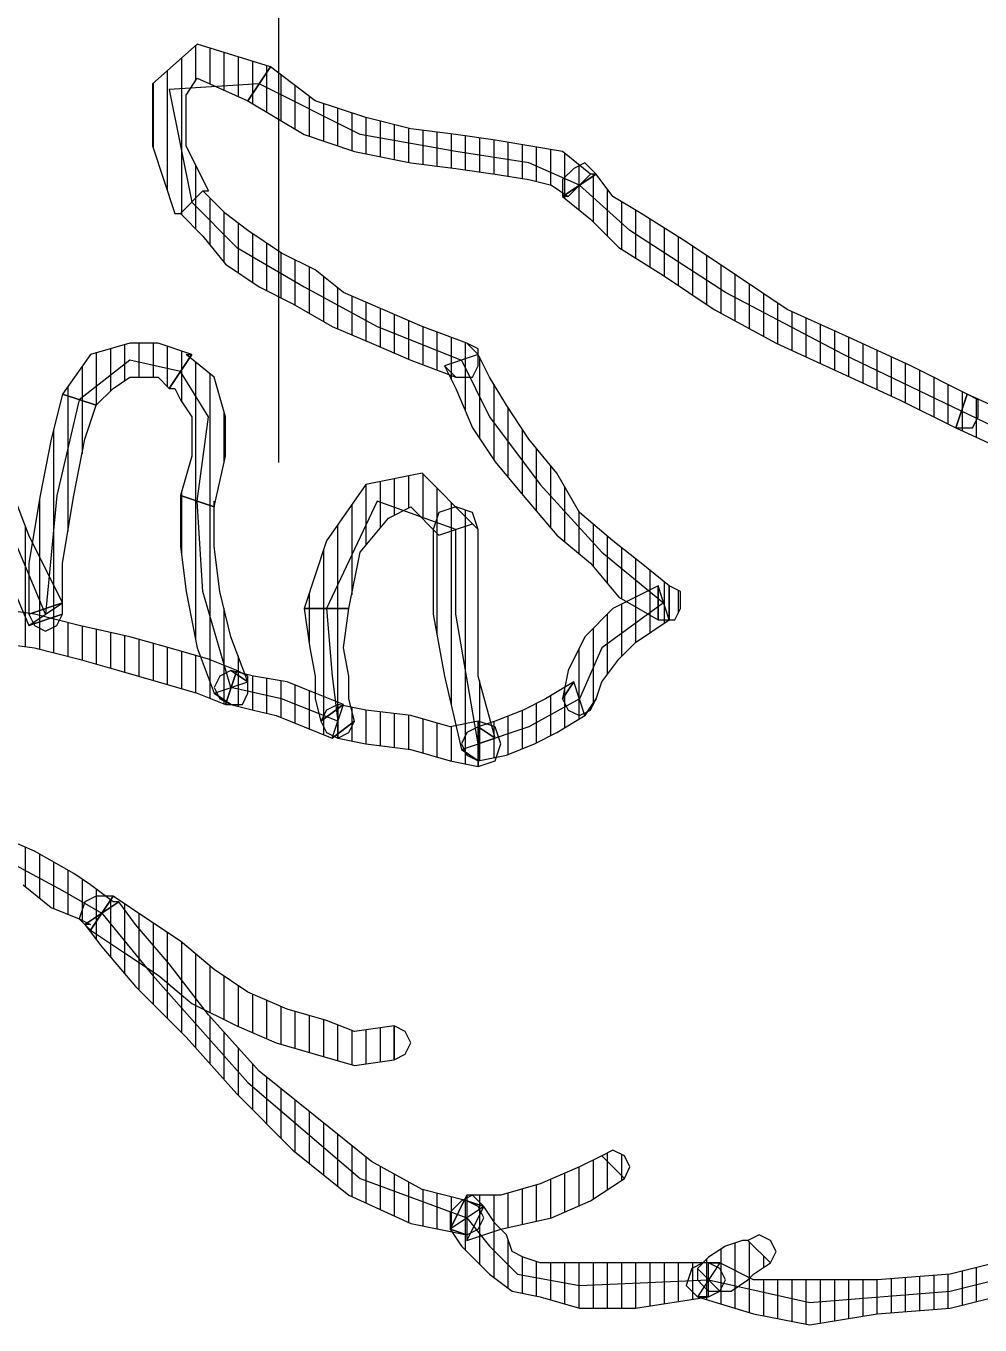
# Model space of a CAD drawing. Header units: millimetres. Extents: x 11489 to 12006, y 36725 to 37730.
# Drawn here: x 11816.78 to 11825.18, y 37433.85 to 37445.29 of the extents above; entities that cross this region are included whole.
import ezdxf

# ---------------------------------------------------------------- set-up
doc = ezdxf.new("R2010")
doc.units = ezdxf.units.MM
doc.layers.add('002 Çizgi', color=7, linetype='Continuous')
doc.layers.add('OC-Mutfak_Ekipman', color=252, linetype='Continuous')
pattern_1 = [(360, (-19413.11011, 29189.02214), (1e-16, 0.125), [25])]

# ---------------------------------------------------------------- blocks, each defined once
blk = doc.blocks.new('A$C3596506F')
at = {"layer": '002 Çizgi', "color": 7}
blk.add_line((38.151, 105.997), (38.151, 132.669), dxfattribs=at)
blk = doc.blocks.new('A$C0b4f8896')
at = {"ltscale": 30}
h = blk.add_hatch(dxfattribs=at)
h.set_pattern_fill('DC_LINES', color=256, scale=0.1, style=0)
h.set_pattern_definition(pattern_1)
edge = h.paths.add_edge_path(flags=0)
edge.add_line((45.75, 12.666), (45.998, 13.21))
edge.add_line((45.998, 13.21), (46.346, 13.902))
edge.add_line((46.346, 13.902), (46.743, 14.596))
edge.add_line((46.743, 14.596), (47.141, 15.288))
edge.add_line((47.141, 15.288), (47.538, 15.932))
edge.add_line((47.538, 15.932), (47.886, 16.524))
edge.add_line((47.886, 16.524), (48.134, 16.97))
edge.add_line((48.134, 16.97), (48.333, 17.218))
edge.add_line((48.333, 17.218), (48.035, 17.415))
edge.add_line((48.035, 17.415), (47.836, 17.168))
edge.add_line((47.836, 17.168), (47.588, 16.624))
edge.add_line((47.588, 16.624), (47.24, 16.129))
edge.add_line((47.24, 16.129), (46.843, 15.387))
edge.add_line((46.843, 15.387), (46.445, 14.694))
edge.add_line((46.445, 14.694), (46.048, 14.002))
edge.add_line((46.048, 14.002), (45.7, 13.309))
edge.add_line((45.7, 13.309), (45.452, 12.765))
h = blk.add_hatch(dxfattribs=at)
h.set_pattern_fill('DC_LINES', color=256, scale=0.1, style=0)
h.set_pattern_definition(pattern_1)
edge = h.paths.add_edge_path(flags=0)
edge.add_line((52.555, 14.694), (52.704, 14.299))
edge.add_line((52.704, 14.299), (52.903, 13.754))
edge.add_line((52.903, 13.754), (53.052, 13.21))
edge.add_line((53.052, 13.21), (53.201, 12.616))
edge.add_line((53.201, 12.616), (53.251, 11.974))
edge.add_line((53.251, 11.974), (53.251, 11.38))
edge.add_line((53.251, 11.38), (53.251, 10.885))
edge.add_line((53.251, 10.885), (53.102, 10.588))
edge.add_line((53.102, 10.588), (53.4, 10.39))
edge.add_line((53.4, 10.39), (53.549, 10.885))
edge.add_line((53.549, 10.885), (53.648, 11.38))
edge.add_line((53.648, 11.38), (53.549, 11.974))
edge.add_line((53.549, 11.974), (53.499, 12.616))
edge.add_line((53.499, 12.616), (53.35, 13.21))
edge.add_line((53.35, 13.21), (53.201, 13.854))
edge.add_line((53.201, 13.854), (53.002, 14.397))
edge.add_line((53.002, 14.397), (52.853, 14.793))
h = blk.add_hatch(dxfattribs=at)
h.set_pattern_fill('DC_LINES', color=256, scale=0.1, style=0)
h.set_pattern_definition(pattern_1)
edge = h.paths.add_edge_path(flags=0)
edge.add_line((53.4, 10.489), (53.4, 10.39))
edge.add_line((53.4, 10.39), (53.549, 10.885))
edge.add_line((53.549, 10.885), (53.648, 11.38))
edge.add_line((53.648, 11.38), (53.549, 11.974))
edge.add_line((53.549, 11.974), (53.499, 12.616))
edge.add_line((53.499, 12.616), (53.35, 13.21))
edge.add_line((53.35, 13.21), (53.201, 13.854))
edge.add_line((53.201, 13.854), (53.002, 14.397))
edge.add_line((53.002, 14.397), (52.853, 14.793))
edge.add_line((52.853, 14.793), (52.555, 14.694))
edge.add_line((52.555, 14.694), (52.704, 14.299))
edge.add_line((52.704, 14.299), (52.903, 13.754))
edge.add_line((52.903, 13.754), (53.052, 13.21))
edge.add_line((53.052, 13.21), (53.201, 12.616))
edge.add_line((53.201, 12.616), (53.251, 11.974))
edge.add_line((53.251, 11.974), (53.251, 11.38))
edge.add_line((53.251, 11.38), (53.251, 10.885))
edge.add_line((53.251, 10.885), (53.102, 10.588))
edge.add_line((53.102, 10.588), (53.102, 10.489))
edge.add_line((53.102, 10.489), (53.102, 10.588))
edge.add_line((53.102, 10.588), (53.102, 10.439))
edge.add_line((53.102, 10.439), (53.151, 10.341))
edge.add_line((53.151, 10.341), (53.3, 10.291))
edge.add_line((53.3, 10.291), (53.4, 10.39))
h = blk.add_hatch(dxfattribs=at)
h.set_pattern_fill('DC_LINES', color=256, scale=0.1, style=0)
h.set_pattern_definition(pattern_1)
edge = h.paths.add_edge_path(flags=0)
edge.add_line((43.713, 9.252), (43.713, 9.202))
edge.add_line((43.713, 9.202), (43.912, 9.45))
edge.add_line((43.912, 9.45), (44.16, 9.697))
edge.add_line((44.16, 9.697), (44.409, 10.093))
edge.add_line((44.409, 10.093), (44.707, 10.538))
edge.add_line((44.707, 10.538), (45.005, 11.083))
edge.add_line((45.005, 11.083), (45.253, 11.627))
edge.add_line((45.253, 11.627), (45.502, 12.171))
edge.add_line((45.502, 12.171), (45.75, 12.666))
edge.add_line((45.75, 12.666), (45.452, 12.765))
edge.add_line((45.452, 12.765), (45.204, 12.271))
edge.add_line((45.204, 12.271), (44.955, 11.726))
edge.add_line((44.955, 11.726), (44.707, 11.182))
edge.add_line((44.707, 11.182), (44.409, 10.736))
edge.add_line((44.409, 10.736), (44.111, 10.291))
edge.add_line((44.111, 10.291), (43.862, 9.896))
edge.add_line((43.862, 9.896), (43.713, 9.647))
edge.add_line((43.713, 9.647), (43.515, 9.499))
edge.add_line((43.515, 9.499), (43.515, 9.45))
h = blk.add_hatch(dxfattribs=at)
h.set_pattern_fill('DC_LINES', color=256, scale=0.1, style=0)
h.set_pattern_definition(pattern_1)
edge = h.paths.add_edge_path(flags=0)
edge.add_line((45.452, 12.765), (45.204, 12.271))
edge.add_line((45.204, 12.271), (44.955, 11.726))
edge.add_line((44.955, 11.726), (44.707, 11.182))
edge.add_line((44.707, 11.182), (44.409, 10.736))
edge.add_line((44.409, 10.736), (44.111, 10.291))
edge.add_line((44.111, 10.291), (43.862, 9.896))
edge.add_line((43.862, 9.896), (43.713, 9.647))
edge.add_line((43.713, 9.647), (43.515, 9.499))
edge.add_line((43.515, 9.499), (43.713, 9.202))
edge.add_line((43.713, 9.202), (43.912, 9.45))
edge.add_line((43.912, 9.45), (44.16, 9.697))
edge.add_line((44.16, 9.697), (44.409, 10.093))
edge.add_line((44.409, 10.093), (44.707, 10.538))
edge.add_line((44.707, 10.538), (45.005, 11.083))
edge.add_line((45.005, 11.083), (45.253, 11.627))
edge.add_line((45.253, 11.627), (45.502, 12.171))
edge.add_line((45.502, 12.171), (45.75, 12.666))
h = blk.add_hatch(dxfattribs=at)
h.set_pattern_fill('DC_LINES', color=256, scale=0.1, style=0)
h.set_pattern_definition(pattern_1)
edge = h.paths.add_edge_path(flags=0)
edge.add_line((52.903, 10.835), (52.903, 10.786))
edge.add_line((52.903, 10.786), (52.953, 10.638))
edge.add_line((52.953, 10.638), (53.052, 10.489))
edge.add_line((53.052, 10.489), (53.151, 10.39))
edge.add_line((53.151, 10.39), (53.35, 10.588))
edge.add_line((53.35, 10.588), (53.35, 10.687))
edge.add_line((53.35, 10.687), (53.251, 10.835))
edge.add_line((53.251, 10.835), (53.201, 10.885))
edge.add_line((53.201, 10.885), (53.102, 11.033))
h = blk.add_hatch(dxfattribs=at)
h.set_pattern_fill('DC_LINES', color=256, scale=0.1, style=0)
h.set_pattern_definition(pattern_1)
edge = h.paths.add_edge_path(flags=0)
edge.add_line((53.102, 10.588), (53.102, 10.489))
edge.add_line((53.102, 10.489), (53.102, 9.846))
edge.add_line((53.102, 9.846), (53.102, 9.351))
edge.add_line((53.102, 9.351), (53.102, 9.005))
edge.add_line((53.102, 9.005), (53.052, 8.856))
edge.add_line((53.052, 8.856), (53.002, 8.758))
edge.add_line((53.002, 8.758), (52.853, 8.708))
edge.add_line((52.853, 8.708), (52.754, 8.608))
edge.add_line((52.754, 8.608), (52.605, 8.51))
edge.add_line((52.605, 8.51), (52.804, 8.213))
edge.add_line((52.804, 8.213), (52.953, 8.312))
edge.add_line((52.953, 8.312), (53.052, 8.411))
edge.add_line((53.052, 8.411), (53.201, 8.56))
edge.add_line((53.201, 8.56), (53.35, 8.758))
edge.add_line((53.35, 8.758), (53.4, 9.005))
edge.add_line((53.4, 9.005), (53.499, 9.351))
edge.add_line((53.499, 9.351), (53.499, 9.846))
edge.add_line((53.499, 9.846), (53.4, 10.489))
edge.add_line((53.4, 10.489), (53.4, 10.39))
edge.add_line((53.4, 10.39), (53.4, 10.489))
edge.add_line((53.4, 10.489), (53.35, 10.588))
edge.add_line((53.35, 10.588), (53.251, 10.638))
edge.add_line((53.251, 10.638), (53.151, 10.588))
edge.add_line((53.151, 10.588), (53.102, 10.489))
h = blk.add_hatch(dxfattribs=at)
h.set_pattern_fill('DC_LINES', color=256, scale=0.1, style=0)
h.set_pattern_definition(pattern_1)
edge = h.paths.add_edge_path(flags=0)
edge.add_line((52.506, 8.361), (52.804, 8.213))
edge.add_line((52.804, 8.213), (52.953, 8.312))
edge.add_line((52.953, 8.312), (53.052, 8.411))
edge.add_line((53.052, 8.411), (53.201, 8.56))
edge.add_line((53.201, 8.56), (53.35, 8.758))
edge.add_line((53.35, 8.758), (53.4, 9.005))
edge.add_line((53.4, 9.005), (53.499, 9.351))
edge.add_line((53.499, 9.351), (53.499, 9.846))
edge.add_line((53.499, 9.846), (53.4, 10.489))
edge.add_line((53.4, 10.489), (53.102, 10.489))
edge.add_line((53.102, 10.489), (53.102, 9.846))
edge.add_line((53.102, 9.846), (53.102, 9.351))
edge.add_line((53.102, 9.351), (53.102, 9.005))
edge.add_line((53.102, 9.005), (53.052, 8.856))
edge.add_line((53.052, 8.856), (53.002, 8.758))
edge.add_line((53.002, 8.758), (52.853, 8.708))
edge.add_line((52.853, 8.708), (52.754, 8.608))
edge.add_line((52.754, 8.608), (52.605, 8.51))
edge.add_line((52.605, 8.51), (52.903, 8.361))
edge.add_line((52.903, 8.361), (52.605, 8.51))
edge.add_line((52.605, 8.51), (52.506, 8.411))
edge.add_line((52.506, 8.411), (52.555, 8.312))
edge.add_line((52.555, 8.312), (52.655, 8.213))
edge.add_line((52.655, 8.213), (52.804, 8.213))
h = blk.add_hatch(dxfattribs=at)
h.set_pattern_fill('DC_LINES', color=256, scale=0.1, style=0)
h.set_pattern_definition(pattern_1)
edge = h.paths.add_edge_path(flags=0)
edge.add_line((47.439, 10.143), (47.141, 10.143))
edge.add_line((47.141, 10.143), (46.942, 9.896))
edge.add_line((46.942, 9.896), (46.743, 9.647))
edge.add_line((46.743, 9.647), (46.495, 9.351))
edge.add_line((46.495, 9.351), (46.147, 9.153))
edge.add_line((46.147, 9.153), (45.849, 8.905))
edge.add_line((45.849, 8.905), (45.551, 8.708))
edge.add_line((45.551, 8.708), (45.303, 8.56))
edge.add_line((45.303, 8.56), (45.104, 8.46))
edge.add_line((45.104, 8.46), (45.204, 8.163))
edge.add_line((45.204, 8.163), (45.402, 8.263))
edge.add_line((45.402, 8.263), (45.75, 8.411))
edge.add_line((45.75, 8.411), (46.048, 8.608))
edge.add_line((46.048, 8.608), (46.346, 8.856))
edge.add_line((46.346, 8.856), (46.694, 9.153))
edge.add_line((46.694, 9.153), (46.942, 9.45))
edge.add_line((46.942, 9.45), (47.24, 9.697))
edge.add_line((47.24, 9.697), (47.439, 10.044))
edge.add_line((47.439, 10.044), (47.141, 10.044))
edge.add_line((47.141, 10.044), (47.439, 10.044))
edge.add_line((47.439, 10.044), (47.439, 10.192))
edge.add_line((47.439, 10.192), (47.34, 10.241))
edge.add_line((47.34, 10.241), (47.19, 10.241))
edge.add_line((47.19, 10.241), (47.141, 10.143))
h = blk.add_hatch(dxfattribs=at)
h.set_pattern_fill('DC_LINES', color=256, scale=0.1, style=0)
h.set_pattern_definition(pattern_1)
edge = h.paths.add_edge_path(flags=0)
edge.add_line((48.283, 9.4), (48.134, 9.499))
edge.add_line((48.134, 9.499), (47.985, 9.549))
edge.add_line((47.985, 9.549), (47.787, 9.697))
edge.add_line((47.787, 9.697), (47.638, 9.846))
edge.add_line((47.638, 9.846), (47.439, 10.143))
edge.add_line((47.439, 10.143), (47.141, 10.044))
edge.add_line((47.141, 10.044), (47.34, 9.647))
edge.add_line((47.34, 9.647), (47.588, 9.4))
edge.add_line((47.588, 9.4), (47.886, 9.252))
edge.add_line((47.886, 9.252), (48.134, 9.202))
edge.add_line((48.134, 9.202), (47.985, 9.302))
edge.add_line((47.985, 9.302), (48.134, 9.202))
edge.add_line((48.134, 9.202), (48.234, 9.252))
edge.add_line((48.234, 9.252), (48.283, 9.351))
edge.add_line((48.283, 9.351), (48.234, 9.45))
edge.add_line((48.234, 9.45), (48.134, 9.499))
h = blk.add_hatch(dxfattribs=at)
h.set_pattern_fill('DC_LINES', color=256, scale=0.1, style=0)
h.set_pattern_definition(pattern_1)
edge = h.paths.add_edge_path(flags=0)
edge.add_line((52.357, 9.747), (52.257, 9.796))
edge.add_line((52.257, 9.796), (52.158, 9.747))
edge.add_line((52.158, 9.747), (52.108, 9.647))
edge.add_line((52.108, 9.647), (52.158, 9.549))
h = blk.add_hatch(dxfattribs=at)
h.set_pattern_fill('DC_LINES', color=256, scale=0.1, style=0)
h.set_pattern_definition(pattern_1)
edge = h.paths.add_edge_path(flags=0)
edge.add_line((52.158, 9.549), (52.257, 9.351))
edge.add_line((52.257, 9.351), (52.406, 9.005))
edge.add_line((52.406, 9.005), (52.506, 8.658))
edge.add_line((52.506, 8.658), (52.506, 8.361))
edge.add_line((52.506, 8.361), (52.903, 8.361))
edge.add_line((52.903, 8.361), (52.804, 8.658))
edge.add_line((52.804, 8.658), (52.704, 9.104))
edge.add_line((52.704, 9.104), (52.555, 9.45))
edge.add_line((52.555, 9.45), (52.357, 9.747))
h = blk.add_hatch(dxfattribs=at)
h.set_pattern_fill('DC_LINES', color=256, scale=0.1, style=0)
h.set_pattern_definition(pattern_1)
edge = h.paths.add_edge_path(flags=0)
edge.add_line((42.869, 6.432), (43.167, 6.927))
edge.add_line((43.167, 6.927), (43.316, 7.372))
edge.add_line((43.316, 7.372), (43.415, 7.867))
edge.add_line((43.415, 7.867), (43.465, 8.263))
edge.add_line((43.465, 8.263), (43.515, 8.608))
edge.add_line((43.515, 8.608), (43.564, 8.905))
edge.add_line((43.564, 8.905), (43.614, 9.104))
edge.add_line((43.614, 9.104), (43.713, 9.252))
edge.add_line((43.713, 9.252), (43.515, 9.45))
edge.add_line((43.515, 9.45), (43.316, 9.202))
edge.add_line((43.316, 9.202), (43.266, 8.905))
edge.add_line((43.266, 8.905), (43.217, 8.608))
edge.add_line((43.217, 8.608), (43.167, 8.263))
edge.add_line((43.167, 8.263), (43.117, 7.867))
edge.add_line((43.117, 7.867), (43.018, 7.471))
edge.add_line((43.018, 7.471), (42.869, 7.025))
edge.add_line((42.869, 7.025), (42.571, 6.63))
h = blk.add_hatch(dxfattribs=at)
h.set_pattern_fill('DC_LINES', color=256, scale=0.1, style=0)
h.set_pattern_definition(pattern_1)
edge = h.paths.add_edge_path(flags=0)
edge.add_line((48.581, 8.312), (48.681, 8.46))
edge.add_line((48.681, 8.46), (48.631, 8.708))
edge.add_line((48.631, 8.708), (48.532, 8.955))
edge.add_line((48.532, 8.955), (48.432, 9.153))
edge.add_line((48.432, 9.153), (48.283, 9.4))
edge.add_line((48.283, 9.4), (47.985, 9.302))
edge.add_line((47.985, 9.302), (48.134, 9.054))
edge.add_line((48.134, 9.054), (48.234, 8.856))
edge.add_line((48.234, 8.856), (48.333, 8.608))
edge.add_line((48.333, 8.608), (48.383, 8.46))
edge.add_line((48.383, 8.46), (48.482, 8.608))
edge.add_line((48.482, 8.608), (48.383, 8.46))
edge.add_line((48.383, 8.46), (48.432, 8.361))
edge.add_line((48.432, 8.361), (48.532, 8.312))
edge.add_line((48.532, 8.312), (48.631, 8.361))
edge.add_line((48.631, 8.361), (48.681, 8.46))
h = blk.add_hatch(dxfattribs=at)
h.set_pattern_fill('DC_LINES', color=256, scale=0.1, style=0)
h.set_pattern_definition(pattern_1)
edge = h.paths.add_edge_path(flags=0)
edge.add_line((46.694, 8.114), (46.644, 8.064))
edge.add_line((46.644, 8.064), (46.942, 8.064))
edge.add_line((46.942, 8.064), (47.389, 8.064))
edge.add_line((47.389, 8.064), (47.936, 8.163))
edge.add_line((47.936, 8.163), (48.581, 8.312))
edge.add_line((48.581, 8.312), (48.482, 8.608))
edge.add_line((48.482, 8.608), (47.936, 8.46))
edge.add_line((47.936, 8.46), (47.389, 8.46))
edge.add_line((47.389, 8.46), (46.942, 8.46))
edge.add_line((46.942, 8.46), (46.644, 8.46))
edge.add_line((46.644, 8.46), (46.594, 8.411))
edge.add_line((46.594, 8.411), (46.644, 8.46))
edge.add_line((46.644, 8.46), (46.495, 8.411))
edge.add_line((46.495, 8.411), (46.445, 8.263))
edge.add_line((46.445, 8.263), (46.495, 8.114))
edge.add_line((46.495, 8.114), (46.644, 8.064))
h = blk.add_hatch(dxfattribs=at)
h.set_pattern_fill('DC_LINES', color=256, scale=0.1, style=0)
h.set_pattern_definition(pattern_1)
edge = h.paths.add_edge_path(flags=0)
edge.add_line((52.605, 8.51), (52.555, 8.361))
edge.add_line((52.555, 8.361), (52.456, 7.966))
edge.add_line((52.456, 7.966), (52.208, 7.521))
edge.add_line((52.208, 7.521), (51.81, 7.025))
edge.add_line((51.81, 7.025), (51.413, 6.531))
edge.add_line((51.413, 6.531), (50.916, 6.086))
edge.add_line((50.916, 6.086), (50.469, 5.739))
edge.add_line((50.469, 5.739), (50.121, 5.442))
edge.add_line((50.121, 5.442), (49.923, 5.294))
edge.add_line((49.923, 5.294), (50.121, 4.997))
edge.add_line((50.121, 4.997), (50.32, 5.146))
edge.add_line((50.32, 5.146), (50.668, 5.442))
edge.add_line((50.668, 5.442), (51.115, 5.888))
edge.add_line((51.115, 5.888), (51.612, 6.333))
edge.add_line((51.612, 6.333), (52.108, 6.828))
edge.add_line((52.108, 6.828), (52.506, 7.322))
edge.add_line((52.506, 7.322), (52.754, 7.867))
edge.add_line((52.754, 7.867), (52.853, 8.361))
edge.add_line((52.853, 8.361), (52.804, 8.213))
edge.add_line((52.804, 8.213), (52.853, 8.361))
edge.add_line((52.853, 8.361), (52.804, 8.46))
edge.add_line((52.804, 8.46), (52.704, 8.51))
edge.add_line((52.704, 8.51), (52.605, 8.46))
edge.add_line((52.605, 8.46), (52.555, 8.361))
h = blk.add_hatch(dxfattribs=at)
h.set_pattern_fill('DC_LINES', color=256, scale=0.1, style=0)
h.set_pattern_definition(pattern_1)
edge = h.paths.add_edge_path(flags=0)
edge.add_line((45.104, 8.46), (45.005, 8.361))
edge.add_line((45.005, 8.361), (44.856, 7.966))
edge.add_line((44.856, 7.966), (44.707, 7.619))
edge.add_line((44.707, 7.619), (44.558, 7.273))
edge.add_line((44.558, 7.273), (44.359, 7.025))
edge.add_line((44.359, 7.025), (44.21, 6.729))
edge.add_line((44.21, 6.729), (44.011, 6.432))
edge.add_line((44.011, 6.432), (43.862, 6.234))
edge.add_line((43.862, 6.234), (43.664, 6.036))
edge.add_line((43.664, 6.036), (43.862, 5.838))
edge.add_line((43.862, 5.838), (44.061, 6.036))
edge.add_line((44.061, 6.036), (44.309, 6.234))
edge.add_line((44.309, 6.234), (44.508, 6.531))
edge.add_line((44.508, 6.531), (44.657, 6.828))
edge.add_line((44.657, 6.828), (44.856, 7.174))
edge.add_line((44.856, 7.174), (45.005, 7.521))
edge.add_line((45.005, 7.521), (45.154, 7.867))
edge.add_line((45.154, 7.867), (45.303, 8.263))
edge.add_line((45.303, 8.263), (45.204, 8.163))
edge.add_line((45.204, 8.163), (45.303, 8.263))
edge.add_line((45.303, 8.263), (45.303, 8.411))
edge.add_line((45.303, 8.411), (45.204, 8.46))
edge.add_line((45.204, 8.46), (45.055, 8.46))
edge.add_line((45.055, 8.46), (45.005, 8.361))
h = blk.add_hatch(dxfattribs=at)
h.set_pattern_fill('DC_LINES', color=256, scale=0.1, style=0)
h.set_pattern_definition(pattern_1)
edge = h.paths.add_edge_path(flags=0)
edge.add_line((47.34, 7.322), (46.843, 7.422))
edge.add_line((46.843, 7.422), (46.545, 7.669))
edge.add_line((46.545, 7.669), (46.445, 7.867))
edge.add_line((46.445, 7.867), (46.694, 8.114))
edge.add_line((46.694, 8.114), (46.594, 8.411))
edge.add_line((46.594, 8.411), (46.147, 7.966))
edge.add_line((46.147, 7.966), (46.247, 7.471))
edge.add_line((46.247, 7.471), (46.743, 7.125))
edge.add_line((46.743, 7.125), (47.34, 6.927))
h = blk.add_hatch(dxfattribs=at)
h.set_pattern_fill('DC_LINES', color=256, scale=0.1, style=0)
h.set_pattern_definition(pattern_1)
edge = h.paths.add_edge_path(flags=0)
edge.add_line((48.482, 7.224), (48.532, 7.471))
edge.add_line((48.532, 7.471), (48.581, 7.867))
edge.add_line((48.581, 7.867), (48.681, 8.213))
edge.add_line((48.681, 8.213), (48.73, 8.46))
edge.add_line((48.73, 8.46), (48.333, 8.46))
edge.add_line((48.333, 8.46), (48.383, 8.213))
edge.add_line((48.383, 8.213), (48.283, 7.867))
edge.add_line((48.283, 7.867), (48.234, 7.471))
edge.add_line((48.234, 7.471), (48.184, 7.224))
h = blk.add_hatch(dxfattribs=at)
h.set_pattern_fill('DC_LINES', color=256, scale=0.1, style=0)
h.set_pattern_definition(pattern_1)
edge = h.paths.add_edge_path(flags=0)
edge.add_line((51.015, 7.719), (51.065, 7.372))
edge.add_line((51.065, 7.372), (50.966, 7.125))
edge.add_line((50.966, 7.125), (50.866, 6.778))
edge.add_line((50.866, 6.778), (50.717, 6.432))
edge.add_line((50.717, 6.432), (50.519, 6.135))
edge.add_line((50.519, 6.135), (50.27, 5.838))
edge.add_line((50.27, 5.838), (50.072, 5.541))
edge.add_line((50.072, 5.541), (49.873, 5.244))
edge.add_line((49.873, 5.244), (50.171, 5.047))
edge.add_line((50.171, 5.047), (50.37, 5.344))
edge.add_line((50.37, 5.344), (50.568, 5.641))
edge.add_line((50.568, 5.641), (50.817, 5.938))
edge.add_line((50.817, 5.938), (51.015, 6.333))
edge.add_line((51.015, 6.333), (51.164, 6.68))
edge.add_line((51.164, 6.68), (51.264, 7.025))
edge.add_line((51.264, 7.025), (51.363, 7.372))
edge.add_line((51.363, 7.372), (51.313, 7.719))
h = blk.add_hatch(dxfattribs=at)
h.set_pattern_fill('DC_LINES', color=256, scale=0.1, style=0)
h.set_pattern_definition(pattern_1)
edge = h.paths.add_edge_path(flags=0)
edge.add_line((48.482, 7.174), (48.333, 7.372))
edge.add_line((48.333, 7.372), (48.134, 7.322))
edge.add_line((48.134, 7.322), (47.936, 7.322))
edge.add_line((47.936, 7.322), (47.687, 7.273))
edge.add_line((47.687, 7.273), (47.34, 7.322))
edge.add_line((47.34, 7.322), (47.34, 6.927))
edge.add_line((47.34, 6.927), (47.687, 6.977))
edge.add_line((47.687, 6.977), (47.936, 7.025))
edge.add_line((47.936, 7.025), (48.134, 7.025))
edge.add_line((48.134, 7.025), (48.333, 7.075))
edge.add_line((48.333, 7.075), (48.184, 7.273))
edge.add_line((48.184, 7.273), (48.333, 7.075))
edge.add_line((48.333, 7.075), (48.432, 7.125))
edge.add_line((48.432, 7.125), (48.482, 7.224))
edge.add_line((48.482, 7.224), (48.432, 7.322))
edge.add_line((48.432, 7.322), (48.333, 7.372))
h = blk.add_hatch(dxfattribs=at)
h.set_pattern_fill('DC_LINES', color=256, scale=0.1, style=0)
h.set_pattern_definition(pattern_1)
edge = h.paths.add_edge_path(flags=0)
edge.add_line((48.085, 6.135), (48.184, 6.283))
edge.add_line((48.184, 6.283), (48.234, 6.481))
edge.add_line((48.234, 6.481), (48.283, 6.68))
edge.add_line((48.283, 6.68), (48.383, 6.927))
edge.add_line((48.383, 6.927), (48.482, 7.174))
edge.add_line((48.482, 7.174), (48.184, 7.273))
edge.add_line((48.184, 7.273), (48.085, 7.025))
edge.add_line((48.085, 7.025), (47.985, 6.778))
edge.add_line((47.985, 6.778), (47.936, 6.481))
edge.add_line((47.936, 6.481), (47.886, 6.283))
edge.add_line((47.886, 6.283), (47.985, 6.432))
edge.add_line((47.985, 6.432), (47.886, 6.283))
edge.add_line((47.886, 6.283), (47.936, 6.185))
edge.add_line((47.936, 6.185), (48.035, 6.135))
edge.add_line((48.035, 6.135), (48.134, 6.185))
edge.add_line((48.134, 6.185), (48.184, 6.283))
h = blk.add_hatch(dxfattribs=at)
h.set_pattern_fill('DC_LINES', color=256, scale=0.1, style=0)
h.set_pattern_definition(pattern_1)
edge = h.paths.add_edge_path(flags=0)
edge.add_line((43.664, 6.036), (43.664, 6.086))
edge.add_line((43.664, 6.086), (43.266, 5.888))
edge.add_line((43.266, 5.888), (42.819, 5.888))
edge.add_line((42.819, 5.888), (42.67, 5.986))
edge.add_line((42.67, 5.986), (42.869, 6.432))
edge.add_line((42.869, 6.432), (42.571, 6.63))
edge.add_line((42.571, 6.63), (42.372, 5.986))
edge.add_line((42.372, 5.986), (42.72, 5.591))
edge.add_line((42.72, 5.591), (43.266, 5.591))
edge.add_line((43.266, 5.591), (43.862, 5.789))
edge.add_line((43.862, 5.789), (43.862, 5.838))
h = blk.add_hatch(dxfattribs=at)
h.set_pattern_fill('DC_LINES', color=256, scale=0.1, style=0)
h.set_pattern_definition(pattern_1)
edge = h.paths.add_edge_path(flags=0)
edge.add_line((46.346, 5.838), (46.396, 5.838))
edge.add_line((46.396, 5.838), (46.793, 5.838))
edge.add_line((46.793, 5.838), (47.19, 5.888))
edge.add_line((47.19, 5.888), (47.687, 5.986))
edge.add_line((47.687, 5.986), (48.085, 6.135))
edge.add_line((48.085, 6.135), (47.985, 6.432))
edge.add_line((47.985, 6.432), (47.588, 6.283))
edge.add_line((47.588, 6.283), (47.19, 6.185))
edge.add_line((47.19, 6.185), (46.793, 6.135))
edge.add_line((46.793, 6.135), (46.396, 6.135))
edge.add_line((46.396, 6.135), (46.445, 6.135))
h = blk.add_hatch(dxfattribs=at)
h.set_pattern_fill('DC_LINES', color=256, scale=0.1, style=0)
h.set_pattern_definition(pattern_1)
edge = h.paths.add_edge_path(flags=0)
edge.add_line((47.886, 6.333), (47.787, 6.086))
edge.add_line((47.787, 6.086), (47.687, 5.739))
edge.add_line((47.687, 5.739), (47.588, 5.393))
edge.add_line((47.588, 5.393), (47.489, 4.947))
edge.add_line((47.489, 4.947), (47.389, 4.552))
edge.add_line((47.389, 4.552), (47.34, 4.206))
edge.add_line((47.34, 4.206), (47.29, 3.859))
edge.add_line((47.29, 3.859), (47.24, 3.562))
edge.add_line((47.24, 3.562), (47.638, 3.562))
edge.add_line((47.638, 3.562), (47.588, 3.859))
edge.add_line((47.588, 3.859), (47.638, 4.206))
edge.add_line((47.638, 4.206), (47.687, 4.552))
edge.add_line((47.687, 4.552), (47.787, 4.947))
edge.add_line((47.787, 4.947), (47.886, 5.294))
edge.add_line((47.886, 5.294), (47.985, 5.641))
edge.add_line((47.985, 5.641), (48.085, 5.986))
edge.add_line((48.085, 5.986), (48.184, 6.234))
h = blk.add_hatch(dxfattribs=at)
h.set_pattern_fill('DC_LINES', color=256, scale=0.1, style=0)
h.set_pattern_definition(pattern_1)
edge = h.paths.add_edge_path(flags=0)
edge.add_line((45.402, 5.739), (45.402, 5.789))
edge.add_line((45.402, 5.789), (45.502, 5.838))
edge.add_line((45.502, 5.838), (45.651, 5.938))
edge.add_line((45.651, 5.938), (45.998, 5.938))
edge.add_line((45.998, 5.938), (46.346, 5.838))
edge.add_line((46.346, 5.838), (46.445, 6.135))
edge.add_line((46.445, 6.135), (45.998, 6.234))
edge.add_line((45.998, 6.234), (45.651, 6.234))
edge.add_line((45.651, 6.234), (45.303, 6.135))
edge.add_line((45.303, 6.135), (45.104, 5.888))
edge.add_line((45.104, 5.888), (45.104, 5.938))
h = blk.add_hatch(dxfattribs=at)
h.set_pattern_fill('DC_LINES', color=256, scale=0.1, style=0)
h.set_pattern_definition(pattern_1)
edge = h.paths.add_edge_path(flags=0)
edge.add_line((45.551, 5.096), (45.402, 5.244))
edge.add_line((45.402, 5.244), (45.303, 5.393))
edge.add_line((45.303, 5.393), (45.303, 5.641))
edge.add_line((45.303, 5.641), (45.402, 5.739))
edge.add_line((45.402, 5.739), (45.104, 5.938))
edge.add_line((45.104, 5.938), (45.005, 5.641))
edge.add_line((45.005, 5.641), (45.005, 5.393))
edge.add_line((45.005, 5.393), (45.104, 5.047))
edge.add_line((45.104, 5.047), (45.452, 4.799))
h = blk.add_hatch(dxfattribs=at)
h.set_pattern_fill('DC_LINES', color=256, scale=0.1, style=0)
h.set_pattern_definition(pattern_1)
edge = h.paths.add_edge_path(flags=0)
edge.add_line((49.923, 5.294), (49.923, 5.244))
edge.add_line((49.923, 5.244), (49.774, 5.047))
edge.add_line((49.774, 5.047), (49.674, 4.898))
edge.add_line((49.674, 4.898), (49.476, 4.552))
edge.add_line((49.476, 4.552), (49.327, 4.206))
edge.add_line((49.327, 4.206), (49.128, 3.859))
edge.add_line((49.128, 3.859), (48.929, 3.513))
edge.add_line((48.929, 3.513), (48.78, 3.216))
edge.add_line((48.78, 3.216), (48.581, 2.969))
edge.add_line((48.581, 2.969), (48.879, 2.771))
edge.add_line((48.879, 2.771), (49.078, 3.019))
edge.add_line((49.078, 3.019), (49.227, 3.414))
edge.add_line((49.227, 3.414), (49.426, 3.761))
edge.add_line((49.426, 3.761), (49.625, 4.106))
edge.add_line((49.625, 4.106), (49.774, 4.453))
edge.add_line((49.774, 4.453), (49.972, 4.7))
edge.add_line((49.972, 4.7), (50.072, 4.947))
edge.add_line((50.072, 4.947), (50.121, 5.047))
edge.add_line((50.121, 5.047), (50.121, 4.997))
h = blk.add_hatch(dxfattribs=at)
h.set_pattern_fill('DC_LINES', color=256, scale=0.1, style=0)
h.set_pattern_definition(pattern_1)
edge = h.paths.add_edge_path(flags=0)
edge.add_line((47.489, 4.502), (47.389, 4.799))
edge.add_line((47.389, 4.799), (46.942, 4.799))
edge.add_line((46.942, 4.799), (46.346, 4.898))
edge.add_line((46.346, 4.898), (45.849, 4.997))
edge.add_line((45.849, 4.997), (45.551, 5.096))
edge.add_line((45.551, 5.096), (45.452, 4.799))
edge.add_line((45.452, 4.799), (45.849, 4.7))
edge.add_line((45.849, 4.7), (46.346, 4.602))
edge.add_line((46.346, 4.602), (46.942, 4.502))
edge.add_line((46.942, 4.502), (47.389, 4.502))
edge.add_line((47.389, 4.502), (47.29, 4.799))
edge.add_line((47.29, 4.799), (47.389, 4.502))
edge.add_line((47.389, 4.502), (47.489, 4.552))
edge.add_line((47.489, 4.552), (47.538, 4.651))
edge.add_line((47.538, 4.651), (47.489, 4.75))
edge.add_line((47.489, 4.75), (47.389, 4.799))
h = blk.add_hatch(dxfattribs=at)
h.set_pattern_fill('DC_LINES', color=256, scale=0.1, style=0)
h.set_pattern_definition(pattern_1)
edge = h.paths.add_edge_path(flags=0)
edge.add_line((45.055, 3.761), (45.502, 3.859))
edge.add_line((45.502, 3.859), (46.147, 3.958))
edge.add_line((46.147, 3.958), (46.793, 4.206))
edge.add_line((46.793, 4.206), (47.489, 4.502))
edge.add_line((47.489, 4.502), (47.29, 4.799))
edge.add_line((47.29, 4.799), (46.694, 4.502))
edge.add_line((46.694, 4.502), (46.048, 4.255))
edge.add_line((46.048, 4.255), (45.502, 4.156))
edge.add_line((45.502, 4.156), (45.055, 4.156))
for p, q in [((46.197, 13.952), (45.601, 12.715)), ((53.35, 12.616), (53.052, 13.804)), ((45.7, 13.309), (45.452, 12.765)), ((45.75, 12.666), (45.998, 13.21)), ((53.052, 13.21), (53.201, 12.616)), ((53.052, 13.21), (53.201, 12.616)), ((53.499, 12.616), (53.35, 13.21)), ((53.499, 12.616), (53.35, 13.21)), ((45.502, 12.863), (45.452, 12.765)), ((45.651, 12.863), (45.502, 12.863)), ((45.75, 12.814), (45.651, 12.863)), ((45.75, 12.666), (45.75, 12.814)), ((45.601, 12.715), (45.104, 11.677)), ((45.452, 12.765), (45.204, 12.271)), ((45.452, 12.765), (45.204, 12.271)), ((45.75, 12.666), (45.452, 12.765)), ((45.75, 12.666), (45.452, 12.765)), ((45.452, 12.765), (45.452, 12.765)), ((45.452, 12.765), (45.452, 12.765)), ((45.452, 12.765), (45.75, 12.666)), ((45.452, 12.765), (45.75, 12.666)), ((45.502, 12.171), (45.75, 12.666)), ((45.502, 12.171), (45.75, 12.666)), ((45.75, 12.666), (45.75, 12.666)), ((45.75, 12.666), (45.75, 12.666)), ((45.75, 12.666), (45.75, 12.666)), ((53.201, 12.616), (53.251, 11.974)), ((53.201, 12.616), (53.251, 11.974)), ((53.449, 11.38), (53.35, 12.616)), ((53.549, 11.974), (53.499, 12.616)), ((53.549, 11.974), (53.499, 12.616)), ((45.204, 12.271), (44.955, 11.726)), ((45.204, 12.271), (44.955, 11.726)), ((45.253, 11.627), (45.502, 12.171)), ((45.253, 11.627), (45.502, 12.171)), ((53.251, 11.974), (53.251, 11.38)), ((53.251, 11.974), (53.251, 11.38)), ((53.648, 11.38), (53.549, 11.974)), ((53.648, 11.38), (53.549, 11.974)), ((45.104, 11.677), (44.558, 10.638)), ((44.955, 11.726), (44.707, 11.182)), ((44.955, 11.726), (44.707, 11.182)), ((45.005, 11.083), (45.253, 11.627)), ((45.005, 11.083), (45.253, 11.627)), ((53.251, 10.489), (53.449, 11.38)), ((53.251, 11.38), (53.251, 10.885)), ((53.251, 11.38), (53.251, 10.885)), ((53.549, 10.885), (53.648, 11.38)), ((53.549, 10.885), (53.648, 11.38)), ((44.707, 11.182), (44.409, 10.736)), ((44.707, 11.182), (44.409, 10.736)), ((44.707, 10.538), (45.005, 11.083)), ((44.707, 10.538), (45.005, 11.083)), ((52.903, 11.033), (52.853, 10.935)), ((53.002, 11.083), (52.903, 11.033)), ((53.102, 11.033), (52.903, 10.835)), ((52.903, 10.835), (53.102, 11.033)), ((53.102, 11.033), (53.002, 11.083)), ((53.201, 10.885), (53.102, 11.033)), ((53.102, 11.033), (53.102, 11.033)), ((52.853, 10.935), (52.903, 10.835)), ((53.251, 10.885), (53.102, 10.588)), ((53.251, 10.885), (53.102, 10.588)), ((53.251, 10.835), (53.201, 10.885)), ((53.4, 10.39), (53.549, 10.885)), ((53.4, 10.39), (53.549, 10.885)), ((52.903, 10.835), (52.903, 10.786)), ((52.903, 10.835), (52.903, 10.835)), ((52.903, 10.786), (52.953, 10.638)), ((53.35, 10.687), (53.251, 10.835)), ((44.558, 10.638), (44.011, 9.796)), ((44.409, 10.736), (44.111, 10.291)), ((44.409, 10.736), (44.111, 10.291)), ((52.953, 10.638), (53.052, 10.489)), ((53.251, 10.638), (53.151, 10.588)), ((53.35, 10.588), (53.251, 10.638)), ((53.35, 10.588), (53.35, 10.687)), ((44.409, 10.093), (44.707, 10.538)), ((44.409, 10.093), (44.707, 10.538)), ((53.102, 10.588), (53.102, 10.489)), ((53.151, 10.588), (53.102, 10.489)), ((53.102, 10.489), (53.102, 10.588)), ((53.102, 10.588), (53.102, 10.588)), ((53.102, 10.588), (53.4, 10.39)), ((53.102, 10.588), (53.102, 10.489)), ((53.102, 10.489), (53.102, 10.588)), ((53.102, 10.588), (53.102, 10.439)), ((53.35, 10.588), (53.151, 10.39)), ((53.151, 10.39), (53.35, 10.588)), ((53.4, 10.489), (53.35, 10.588)), ((53.35, 10.489), (53.35, 10.588)), ((53.052, 10.489), (53.151, 10.39)), ((53.102, 10.489), (53.102, 9.846)), ((53.4, 10.489), (53.102, 10.489)), ((53.102, 10.489), (53.102, 9.846)), ((53.102, 10.439), (53.151, 10.341)), ((53.3, 9.351), (53.251, 10.489)), ((53.251, 10.39), (53.3, 10.439)), ((53.3, 10.439), (53.35, 10.489)), ((53.499, 9.846), (53.4, 10.489)), ((53.4, 10.489), (53.4, 10.39)), ((53.4, 10.39), (53.4, 10.489)), ((53.499, 9.846), (53.4, 10.489)), ((53.4, 10.489), (53.4, 10.39)), ((53.4, 10.39), (53.4, 10.489)), ((53.4, 10.489), (53.4, 10.489)), ((53.151, 10.39), (53.251, 10.39)), ((53.151, 10.39), (53.151, 10.39)), ((53.151, 10.341), (53.3, 10.291)), ((53.3, 10.291), (53.4, 10.39)), ((44.111, 10.291), (43.862, 9.896)), ((44.111, 10.291), (43.862, 9.896)), ((47.19, 10.241), (47.141, 10.143)), ((47.34, 10.241), (47.19, 10.241)), ((47.439, 10.192), (47.34, 10.241)), ((47.439, 10.044), (47.439, 10.192)), ((44.16, 9.697), (44.409, 10.093)), ((44.16, 9.697), (44.409, 10.093)), ((46.843, 9.549), (47.29, 10.093)), ((47.141, 10.143), (46.942, 9.896)), ((47.439, 10.143), (47.141, 10.143)), ((47.141, 10.143), (47.439, 10.143)), ((47.439, 10.143), (47.141, 10.044)), ((47.29, 10.093), (47.687, 9.549)), ((47.439, 10.143), (47.439, 10.143)), ((47.638, 9.846), (47.439, 10.143)), ((47.439, 10.044), (47.141, 10.044)), ((47.141, 10.044), (47.439, 10.044)), ((47.141, 10.044), (47.34, 9.647)), ((47.24, 9.697), (47.439, 10.044)), ((43.862, 9.896), (43.713, 9.647)), ((43.862, 9.896), (43.713, 9.647)), ((46.942, 9.896), (46.743, 9.647)), ((47.787, 9.697), (47.638, 9.846)), ((53.102, 9.846), (53.102, 9.351)), ((53.102, 9.846), (53.102, 9.351)), ((53.499, 9.351), (53.499, 9.846)), ((53.499, 9.351), (53.499, 9.846)), ((44.011, 9.796), (43.614, 9.351)), ((52.158, 9.747), (52.108, 9.647)), ((52.257, 9.796), (52.158, 9.747)), ((52.357, 9.747), (52.158, 9.549)), ((52.158, 9.549), (52.357, 9.747)), ((52.357, 9.747), (52.257, 9.796)), ((52.555, 9.45), (52.357, 9.747)), ((52.357, 9.747), (52.357, 9.747)), ((43.713, 9.647), (43.515, 9.499)), ((43.713, 9.647), (43.515, 9.499)), ((43.912, 9.45), (44.16, 9.697)), ((43.912, 9.45), (44.16, 9.697)), ((46.743, 9.647), (46.495, 9.351)), ((46.942, 9.45), (47.24, 9.697)), ((47.34, 9.647), (47.588, 9.4)), ((47.985, 9.549), (47.787, 9.697)), ((52.108, 9.647), (52.158, 9.549)), ((43.515, 9.499), (43.415, 9.4)), ((43.713, 9.202), (43.515, 9.499)), ((43.515, 9.499), (43.515, 9.499)), ((43.515, 9.499), (43.515, 9.45)), ((43.515, 9.499), (43.713, 9.202)), ((46.247, 9.005), (46.843, 9.549)), ((47.687, 9.549), (48.134, 9.351)), ((48.134, 9.499), (47.985, 9.549)), ((48.283, 9.4), (48.134, 9.499)), ((48.234, 9.45), (48.134, 9.499)), ((48.134, 9.499), (48.283, 9.4)), ((52.158, 9.549), (52.257, 9.351)), ((52.158, 9.549), (52.158, 9.549)), ((43.515, 9.45), (43.316, 9.202)), ((43.415, 9.4), (43.465, 9.302)), ((43.713, 9.252), (43.515, 9.45)), ((43.515, 9.45), (43.713, 9.252)), ((43.713, 9.202), (43.912, 9.45)), ((43.713, 9.202), (43.912, 9.45)), ((46.694, 9.153), (46.942, 9.45)), ((47.588, 9.4), (47.886, 9.252)), ((48.283, 9.4), (47.985, 9.302)), ((48.283, 9.351), (48.234, 9.45)), ((48.283, 9.4), (48.283, 9.4)), ((48.432, 9.153), (48.283, 9.4)), ((52.704, 9.104), (52.555, 9.45)), ((43.614, 9.351), (43.415, 8.905)), ((43.465, 9.302), (43.564, 9.202)), ((46.495, 9.351), (46.147, 9.153)), ((48.134, 9.202), (47.985, 9.302)), ((47.985, 9.302), (48.134, 9.202)), ((47.985, 9.302), (48.134, 9.054)), ((48.134, 9.351), (48.383, 8.905)), ((48.234, 9.252), (48.283, 9.351)), ((52.257, 9.351), (52.406, 9.005)), ((53.102, 9.351), (53.102, 9.005)), ((53.102, 9.351), (53.102, 9.005)), ((53.201, 8.807), (53.3, 9.351)), ((53.4, 9.005), (53.499, 9.351)), ((53.4, 9.005), (53.499, 9.351)), ((43.316, 9.202), (43.266, 8.905)), ((43.564, 9.202), (43.713, 9.202)), ((43.614, 9.104), (43.713, 9.252)), ((43.713, 9.252), (43.713, 9.202)), ((43.713, 9.252), (43.713, 9.252)), ((46.147, 9.153), (45.849, 8.905)), ((46.346, 8.856), (46.694, 9.153)), ((47.886, 9.252), (48.134, 9.202)), ((48.134, 9.202), (48.234, 9.252)), ((48.532, 8.955), (48.432, 9.153)), ((43.564, 8.905), (43.614, 9.104)), ((48.134, 9.054), (48.234, 8.856)), ((52.804, 8.658), (52.704, 9.104)), ((45.651, 8.56), (46.247, 9.005)), ((48.631, 8.708), (48.532, 8.955)), ((52.406, 9.005), (52.506, 8.658)), ((53.102, 9.005), (53.052, 8.856)), ((53.102, 9.005), (53.052, 8.856)), ((53.35, 8.758), (53.4, 9.005)), ((53.35, 8.758), (53.4, 9.005)), ((43.266, 8.905), (43.217, 8.608)), ((43.415, 8.905), (43.316, 8.263)), ((43.515, 8.608), (43.564, 8.905)), ((45.849, 8.905), (45.551, 8.708)), ((46.048, 8.608), (46.346, 8.856)), ((48.234, 8.856), (48.333, 8.608)), ((48.383, 8.905), (48.532, 8.46)), ((52.953, 8.56), (53.201, 8.807)), ((53.052, 8.856), (53.002, 8.758)), ((53.052, 8.856), (53.002, 8.758)), ((45.551, 8.708), (45.303, 8.56)), ((48.681, 8.46), (48.631, 8.708)), ((52.853, 8.708), (52.754, 8.608)), ((52.853, 8.708), (52.754, 8.608)), ((53.002, 8.758), (52.853, 8.708)), ((53.002, 8.758), (52.853, 8.708)), ((53.201, 8.56), (53.35, 8.758)), ((53.201, 8.56), (53.35, 8.758)), ((43.217, 8.608), (43.167, 8.263)), ((43.465, 8.263), (43.515, 8.608)), ((45.75, 8.411), (46.048, 8.608)), ((48.482, 8.608), (47.936, 8.46)), ((48.333, 8.608), (48.383, 8.46)), ((48.383, 8.608), (48.333, 8.46)), ((48.532, 8.658), (48.383, 8.608)), ((48.383, 8.46), (48.482, 8.608)), ((48.482, 8.608), (48.383, 8.46)), ((48.581, 8.312), (48.482, 8.608)), ((48.681, 8.608), (48.532, 8.658)), ((48.73, 8.46), (48.681, 8.608)), ((52.506, 8.658), (52.506, 8.361)), ((52.754, 8.608), (52.605, 8.51)), ((52.754, 8.608), (52.605, 8.51)), ((52.903, 8.361), (52.804, 8.658)), ((45.303, 8.56), (45.104, 8.46)), ((45.154, 8.312), (45.651, 8.56)), ((52.605, 8.51), (52.506, 8.411)), ((52.605, 8.51), (52.555, 8.361)), ((52.555, 8.361), (52.605, 8.51)), ((52.605, 8.51), (52.804, 8.213)), ((52.605, 8.51), (52.903, 8.361)), ((52.903, 8.361), (52.605, 8.51)), ((52.704, 8.51), (52.605, 8.46)), ((52.605, 8.51), (52.605, 8.51)), ((52.704, 8.361), (52.953, 8.56)), ((52.804, 8.46), (52.704, 8.51)), ((53.052, 8.411), (53.201, 8.56)), ((53.052, 8.411), (53.201, 8.56)), ((45.005, 8.361), (44.856, 7.966)), ((45.104, 8.46), (45.005, 8.361)), ((45.055, 8.46), (45.005, 8.361)), ((45.005, 8.361), (45.104, 8.46)), ((45.204, 8.46), (45.055, 8.46)), ((45.104, 8.46), (45.104, 8.46)), ((45.104, 8.46), (45.204, 8.163)), ((45.303, 8.411), (45.204, 8.46)), ((45.303, 8.263), (45.303, 8.411)), ((45.402, 8.263), (45.75, 8.411)), ((46.594, 8.411), (46.147, 7.966)), ((46.495, 8.411), (46.445, 8.263)), ((46.644, 8.46), (46.495, 8.411)), ((46.644, 8.46), (46.594, 8.411)), ((46.594, 8.411), (46.644, 8.46)), ((46.694, 8.114), (46.594, 8.411)), ((46.942, 8.46), (46.644, 8.46)), ((47.389, 8.46), (46.942, 8.46)), ((47.936, 8.46), (47.389, 8.46)), ((48.532, 8.46), (47.389, 8.263)), ((48.73, 8.46), (48.333, 8.46)), ((48.333, 8.46), (48.383, 8.213)), ((48.333, 8.46), (48.73, 8.46)), ((48.383, 8.46), (48.432, 8.361)), ((48.432, 8.361), (48.532, 8.312)), ((48.532, 8.312), (48.631, 8.361)), ((48.581, 8.312), (48.681, 8.46)), ((48.681, 8.46), (48.581, 8.312)), ((48.631, 8.361), (48.681, 8.46)), ((48.681, 8.213), (48.73, 8.46)), ((48.73, 8.46), (48.73, 8.46)), ((52.357, 7.422), (52.704, 8.361)), ((52.555, 8.361), (52.456, 7.966)), ((52.506, 8.411), (52.555, 8.312)), ((52.506, 8.361), (52.804, 8.213)), ((52.804, 8.213), (52.506, 8.361)), ((52.506, 8.361), (52.506, 8.361)), ((52.506, 8.361), (52.903, 8.361)), ((52.605, 8.46), (52.555, 8.361)), ((52.754, 7.867), (52.853, 8.361)), ((52.853, 8.361), (52.804, 8.46)), ((52.853, 8.361), (52.804, 8.213)), ((52.804, 8.213), (52.853, 8.361)), ((52.953, 8.312), (53.052, 8.411)), ((52.953, 8.312), (53.052, 8.411)), ((43.167, 8.263), (43.117, 7.867)), ((43.316, 8.263), (43.167, 7.422)), ((43.415, 7.867), (43.465, 8.263)), ((44.856, 7.57), (45.154, 8.312)), ((45.154, 7.867), (45.303, 8.263)), ((45.303, 8.263), (45.204, 8.163)), ((45.204, 8.163), (45.303, 8.263)), ((45.204, 8.163), (45.402, 8.263)), ((46.644, 8.263), (46.396, 7.57)), ((46.445, 8.263), (46.495, 8.114)), ((47.389, 8.263), (46.644, 8.263)), ((47.936, 8.163), (48.581, 8.312)), ((48.581, 8.312), (48.581, 8.312)), ((52.555, 8.312), (52.655, 8.213)), ((52.804, 8.213), (52.953, 8.312)), ((52.804, 8.213), (52.953, 8.312)), ((47.389, 8.064), (47.936, 8.163)), ((48.383, 8.213), (48.283, 7.867)), ((48.581, 7.867), (48.681, 8.213)), ((52.655, 8.213), (52.804, 8.213)), ((46.445, 7.867), (46.694, 8.114)), ((46.495, 8.114), (46.644, 8.064)), ((46.694, 8.114), (46.644, 8.064)), ((46.644, 8.064), (46.694, 8.114)), ((46.644, 8.064), (46.942, 8.064)), ((46.694, 8.114), (46.694, 8.114)), ((46.942, 8.064), (47.389, 8.064)), ((44.856, 7.966), (44.707, 7.619)), ((46.147, 7.966), (46.247, 7.471)), ((52.456, 7.966), (52.208, 7.521)), ((43.117, 7.867), (43.018, 7.471)), ((43.316, 7.372), (43.415, 7.867)), ((45.005, 7.521), (45.154, 7.867)), ((46.545, 7.669), (46.445, 7.867)), ((48.283, 7.867), (48.234, 7.471)), ((48.532, 7.471), (48.581, 7.867)), ((51.065, 7.817), (51.015, 7.719)), ((51.164, 7.867), (51.065, 7.817)), ((51.264, 7.817), (51.164, 7.867)), ((51.313, 7.719), (51.264, 7.817)), ((52.506, 7.322), (52.754, 7.867)), ((46.843, 7.422), (46.545, 7.669)), ((51.015, 7.719), (51.313, 7.719)), ((51.015, 7.719), (51.065, 7.372)), ((51.313, 7.719), (51.015, 7.719)), ((51.015, 7.719), (51.015, 7.719)), ((51.313, 7.719), (51.313, 7.719)), ((51.363, 7.372), (51.313, 7.719)), ((44.508, 6.927), (44.856, 7.57)), ((44.707, 7.619), (44.558, 7.273)), ((46.396, 7.57), (47.34, 7.125)), ((43.018, 7.471), (42.869, 7.025)), ((44.856, 7.174), (45.005, 7.521)), ((46.247, 7.471), (46.743, 7.125)), ((48.234, 7.471), (48.184, 7.224)), ((48.482, 7.224), (48.532, 7.471)), ((52.208, 7.521), (51.81, 7.025)), ((43.167, 7.422), (42.72, 6.531)), ((43.167, 6.927), (43.316, 7.372)), ((47.34, 7.322), (46.843, 7.422)), ((47.34, 7.322), (47.34, 7.322)), ((47.34, 6.927), (47.34, 7.322)), ((47.34, 7.322), (47.34, 7.322)), ((47.687, 7.273), (47.34, 7.322)), ((47.34, 7.322), (47.34, 6.927)), ((47.936, 7.322), (47.687, 7.273)), ((48.134, 7.322), (47.936, 7.322)), ((48.333, 7.372), (48.134, 7.322)), ((48.482, 7.174), (48.333, 7.372)), ((48.432, 7.322), (48.333, 7.372)), ((48.333, 7.372), (48.482, 7.174)), ((48.482, 7.224), (48.432, 7.322)), ((51.065, 7.372), (50.966, 7.125)), ((51.264, 7.025), (51.363, 7.372)), ((51.512, 6.432), (52.357, 7.422)), ((52.108, 6.828), (52.506, 7.322)), ((44.558, 7.273), (44.359, 7.025)), ((47.936, 7.174), (48.333, 7.224)), ((48.184, 7.273), (48.085, 7.025)), ((48.333, 7.224), (48.134, 6.729)), ((48.333, 7.075), (48.184, 7.273)), ((48.184, 7.273), (48.333, 7.075)), ((48.482, 7.174), (48.184, 7.273)), ((48.184, 7.224), (48.482, 7.224)), ((48.184, 7.224), (48.234, 7.125)), ((48.482, 7.224), (48.184, 7.224)), ((48.184, 7.224), (48.184, 7.224)), ((48.333, 7.224), (48.333, 7.224)), ((48.432, 7.125), (48.482, 7.224)), ((48.432, 7.125), (48.482, 7.224)), ((48.482, 7.224), (48.482, 7.224)), ((44.657, 6.828), (44.856, 7.174)), ((46.743, 7.125), (47.34, 6.927)), ((47.34, 7.125), (47.936, 7.174)), ((48.234, 7.125), (48.333, 7.075)), ((48.333, 7.075), (48.432, 7.125)), ((48.333, 7.075), (48.432, 7.125)), ((48.383, 6.927), (48.482, 7.174)), ((48.482, 7.174), (48.482, 7.174)), ((50.966, 7.125), (50.866, 6.778)), ((42.869, 7.025), (42.571, 6.63)), ((44.359, 7.025), (44.21, 6.729)), ((47.687, 6.977), (47.936, 7.025)), ((47.936, 7.025), (48.134, 7.025)), ((48.085, 7.025), (47.985, 6.778)), ((48.134, 7.025), (48.333, 7.075)), ((51.164, 6.68), (51.264, 7.025)), ((51.81, 7.025), (51.413, 6.531)), ((42.869, 6.432), (43.167, 6.927)), ((44.16, 6.333), (44.508, 6.927)), ((47.34, 6.927), (47.687, 6.977)), ((47.34, 6.927), (47.34, 6.927)), ((48.283, 6.68), (48.383, 6.927)), ((44.508, 6.531), (44.657, 6.828)), ((47.985, 6.778), (47.936, 6.481)), ((50.866, 6.778), (50.717, 6.432)), ((51.612, 6.333), (52.108, 6.828)), ((44.21, 6.729), (44.011, 6.432)), ((48.134, 6.729), (48.035, 6.283)), ((48.234, 6.481), (48.283, 6.68)), ((51.015, 6.333), (51.164, 6.68)), ((42.571, 6.63), (42.372, 5.986)), ((42.571, 6.63), (42.571, 6.63)), ((42.571, 6.63), (42.869, 6.432)), ((42.869, 6.432), (42.571, 6.63)), ((42.72, 6.531), (42.77, 5.739)), ((44.309, 6.234), (44.508, 6.531)), ((51.413, 6.531), (50.916, 6.086)), ((42.67, 5.986), (42.869, 6.432)), ((42.869, 6.432), (42.869, 6.432)), ((42.869, 6.432), (42.869, 6.432)), ((44.011, 6.432), (43.862, 6.234)), ((47.985, 6.432), (47.588, 6.283)), ((47.936, 6.481), (47.886, 6.283)), ((47.936, 6.432), (47.886, 6.333)), ((47.886, 6.283), (47.985, 6.432)), ((47.985, 6.432), (47.886, 6.283)), ((48.085, 6.432), (47.936, 6.432)), ((48.085, 6.135), (47.985, 6.432)), ((48.184, 6.383), (48.085, 6.432)), ((48.184, 6.283), (48.234, 6.481)), ((50.717, 6.432), (50.519, 6.135)), ((50.568, 5.591), (51.512, 6.432)), ((43.763, 5.938), (44.16, 6.333)), ((47.886, 6.333), (47.787, 6.086)), ((47.886, 6.333), (48.184, 6.234)), ((48.184, 6.234), (47.886, 6.333)), ((47.886, 6.333), (47.886, 6.333)), ((48.184, 6.234), (48.184, 6.383)), ((50.817, 5.938), (51.015, 6.333)), ((51.115, 5.888), (51.612, 6.333)), ((43.862, 6.234), (43.664, 6.036)), ((44.061, 6.036), (44.309, 6.234)), ((45.651, 6.234), (45.303, 6.135)), ((45.998, 6.234), (45.651, 6.234)), ((46.445, 6.135), (45.998, 6.234)), ((47.19, 6.185), (46.793, 6.135)), ((47.588, 6.283), (47.19, 6.185)), ((48.035, 6.283), (47.19, 6.036)), ((47.886, 6.283), (47.936, 6.185)), ((47.936, 6.185), (48.035, 6.135)), ((48.035, 6.135), (48.134, 6.185)), ((48.085, 6.135), (48.184, 6.283)), ((48.184, 6.283), (48.085, 6.135)), ((48.085, 5.986), (48.184, 6.234)), ((48.134, 6.185), (48.184, 6.283)), ((48.184, 6.234), (48.184, 6.234)), ((43.664, 6.086), (43.266, 5.888)), ((43.664, 6.036), (43.664, 6.086)), ((45.303, 6.135), (45.104, 5.888)), ((45.651, 6.086), (45.253, 5.838)), ((46.396, 5.986), (45.651, 6.086)), ((46.445, 6.135), (46.346, 5.838)), ((46.346, 5.838), (46.445, 6.135)), ((46.793, 6.135), (46.396, 6.135)), ((46.396, 6.135), (46.445, 6.135)), ((47.687, 5.986), (48.085, 6.135)), ((47.787, 6.086), (47.687, 5.739)), ((48.085, 6.135), (48.085, 6.135)), ((50.519, 6.135), (50.27, 5.838)), ((50.916, 6.086), (50.469, 5.739)), ((42.372, 5.986), (42.72, 5.591)), ((42.819, 5.888), (42.67, 5.986)), ((43.862, 5.838), (43.664, 6.036)), ((43.664, 6.036), (43.664, 6.036)), ((43.664, 6.036), (43.862, 5.838)), ((43.862, 5.838), (44.061, 6.036)), ((47.19, 6.036), (46.396, 5.986)), ((47.19, 5.888), (47.687, 5.986)), ((47.985, 5.641), (48.085, 5.986)), ((42.77, 5.739), (43.763, 5.938)), ((43.266, 5.888), (42.819, 5.888)), ((43.862, 5.789), (43.862, 5.838)), ((45.104, 5.938), (45.005, 5.641)), ((45.104, 5.888), (45.104, 5.938)), ((45.104, 5.938), (45.402, 5.739)), ((45.402, 5.739), (45.104, 5.938)), ((45.253, 5.838), (45.154, 5.393)), ((45.402, 5.789), (45.502, 5.838)), ((45.502, 5.838), (45.651, 5.938)), ((45.651, 5.938), (45.998, 5.938)), ((45.998, 5.938), (46.346, 5.838)), ((46.346, 5.838), (46.396, 5.838)), ((46.346, 5.838), (46.346, 5.838)), ((46.396, 5.838), (46.793, 5.838)), ((46.793, 5.838), (47.19, 5.888)), ((50.27, 5.838), (50.072, 5.541)), ((50.568, 5.641), (50.817, 5.938)), ((50.668, 5.442), (51.115, 5.888)), ((43.266, 5.591), (43.862, 5.789)), ((45.303, 5.641), (45.402, 5.739)), ((45.402, 5.739), (45.402, 5.789)), ((45.402, 5.739), (45.402, 5.739)), ((47.687, 5.739), (47.588, 5.393)), ((50.469, 5.739), (50.121, 5.442)), ((45.005, 5.641), (45.005, 5.393)), ((45.303, 5.393), (45.303, 5.641)), ((47.886, 5.294), (47.985, 5.641)), ((50.37, 5.344), (50.568, 5.641)), ((42.72, 5.591), (43.266, 5.591)), ((50.072, 5.541), (49.873, 5.244)), ((50.022, 5.146), (50.568, 5.591)), ((45.005, 5.393), (45.104, 5.047)), ((45.154, 5.393), (45.502, 4.947)), ((45.402, 5.244), (45.303, 5.393)), ((47.588, 5.393), (47.489, 4.947)), ((50.121, 5.442), (49.923, 5.294)), ((50.32, 5.146), (50.668, 5.442)), ((47.787, 4.947), (47.886, 5.294)), ((49.923, 5.294), (50.121, 4.997)), ((49.923, 5.294), (49.923, 5.244)), ((50.121, 4.997), (49.923, 5.294)), ((49.923, 5.294), (49.923, 5.294)), ((50.171, 5.047), (50.37, 5.344)), ((45.551, 5.096), (45.402, 5.244)), ((49.923, 5.244), (49.774, 5.047)), ((49.873, 5.244), (50.171, 5.047)), ((49.873, 5.244), (49.873, 5.096)), ((50.171, 5.047), (49.873, 5.244)), ((49.873, 5.244), (49.873, 5.244)), ((45.104, 5.047), (45.452, 4.799)), ((45.551, 5.096), (45.452, 4.799)), ((45.452, 4.799), (45.551, 5.096)), ((45.849, 4.997), (45.551, 5.096)), ((45.551, 5.096), (45.551, 5.096)), ((45.551, 5.096), (45.551, 5.096)), ((49.774, 5.047), (49.674, 4.898)), ((49.823, 4.799), (50.022, 5.146)), ((49.873, 5.096), (49.923, 4.997)), ((50.072, 4.947), (50.121, 5.047)), ((50.072, 4.947), (50.171, 5.047)), ((50.121, 4.997), (50.32, 5.146)), ((50.121, 5.047), (50.121, 4.997)), ((45.502, 4.947), (46.346, 4.75)), ((46.346, 4.898), (45.849, 4.997)), ((47.489, 4.947), (47.389, 4.552)), ((47.687, 4.552), (47.787, 4.947)), ((49.923, 4.997), (50.072, 4.947)), ((49.972, 4.7), (50.072, 4.947)), ((46.942, 4.799), (46.346, 4.898)), ((49.674, 4.898), (49.476, 4.552)), ((45.452, 4.799), (45.849, 4.7)), ((45.452, 4.799), (45.452, 4.799)), ((45.849, 4.7), (46.346, 4.602)), ((46.346, 4.75), (47.389, 4.651)), ((47.29, 4.799), (46.694, 4.502)), ((47.389, 4.799), (46.942, 4.799)), ((47.389, 4.502), (47.29, 4.799)), ((47.29, 4.799), (47.389, 4.502)), ((47.489, 4.502), (47.29, 4.799)), ((47.489, 4.502), (47.389, 4.799)), ((47.489, 4.75), (47.389, 4.799)), ((47.389, 4.799), (47.489, 4.502)), ((47.538, 4.651), (47.489, 4.75)), ((49.476, 4.156), (49.823, 4.799)), ((49.774, 4.453), (49.972, 4.7)), ((47.389, 4.651), (46.098, 4.106)), ((46.346, 4.602), (46.942, 4.502)), ((47.489, 4.552), (47.538, 4.651)), ((46.694, 4.502), (46.048, 4.255)), ((46.793, 4.206), (47.489, 4.502)), ((46.942, 4.502), (47.389, 4.502)), ((47.389, 4.552), (47.34, 4.206)), ((47.389, 4.502), (47.489, 4.552)), ((47.489, 4.502), (47.489, 4.502)), ((47.638, 4.206), (47.687, 4.552)), ((49.476, 4.552), (49.327, 4.206))]:
    blk.add_line(p, q, dxfattribs=at)

msp = doc.modelspace()

# ---------------------------------------------------------------- block references
at = {"xscale": -1}
msp.add_blockref('A$C3596506F', (11857.155, 37335.45), dxfattribs=at)
at = {"layer": 'OC-Mutfak_Ekipman', "linetype": 'Continuous', "rotation": 270}
msp.add_blockref('A$C0b4f8896', (11812.301, 37487.502), dxfattribs=at)

doc.saveas('drawing.dxf')
